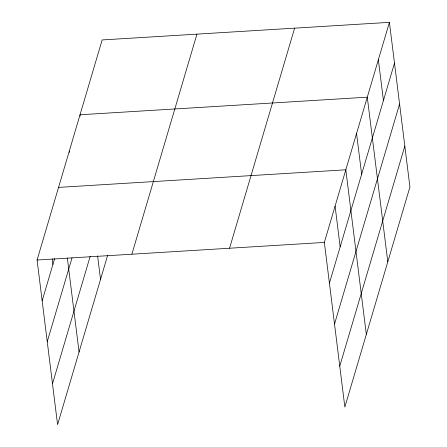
<?xml version="1.0" encoding="UTF-8"?>
<svg xmlns="http://www.w3.org/2000/svg" width="447" height="447" viewBox="0 0 447 447"><rect width="100%" height="100%" fill="white"/><g stroke="black" fill="none" stroke-linecap="round" stroke-linejoin="round"><path stroke-width="0.67" d="M107.643 255.349L57.585 424.65L37.079 260.02L102.145 39.945L389.415 22.35L409.921 186.98L344.855 407.055L324.349 242.425L389.415 22.35M42.158 300.792L54.651 258.534M47.248 341.664L72.04 257.818M52.495 383.777L90.171 256.354M131.876 254.214L196.943 34.14M229.551 248.23L294.618 28.155M329.422 283.191L394.489 63.122M334.518 324.064L399.584 103.995M339.759 366.177L404.826 146.108M58.551 187.399L345.816 169.799L366.322 334.429M37.079 260.02L324.349 242.425M378.352 59.764L383.431 100.53M387.795 261.802L367.289 97.178L80.024 114.773L80.197 116.153M356.555 133.485L361.634 174.257M335.082 206.112L340.161 246.878M97.597 255.846L100.53 279.403M69.291 151.086L69.464 152.466M67.341 257.958L79.058 352.024M52.204 258.953L52.897 264.479"/></g></svg>
